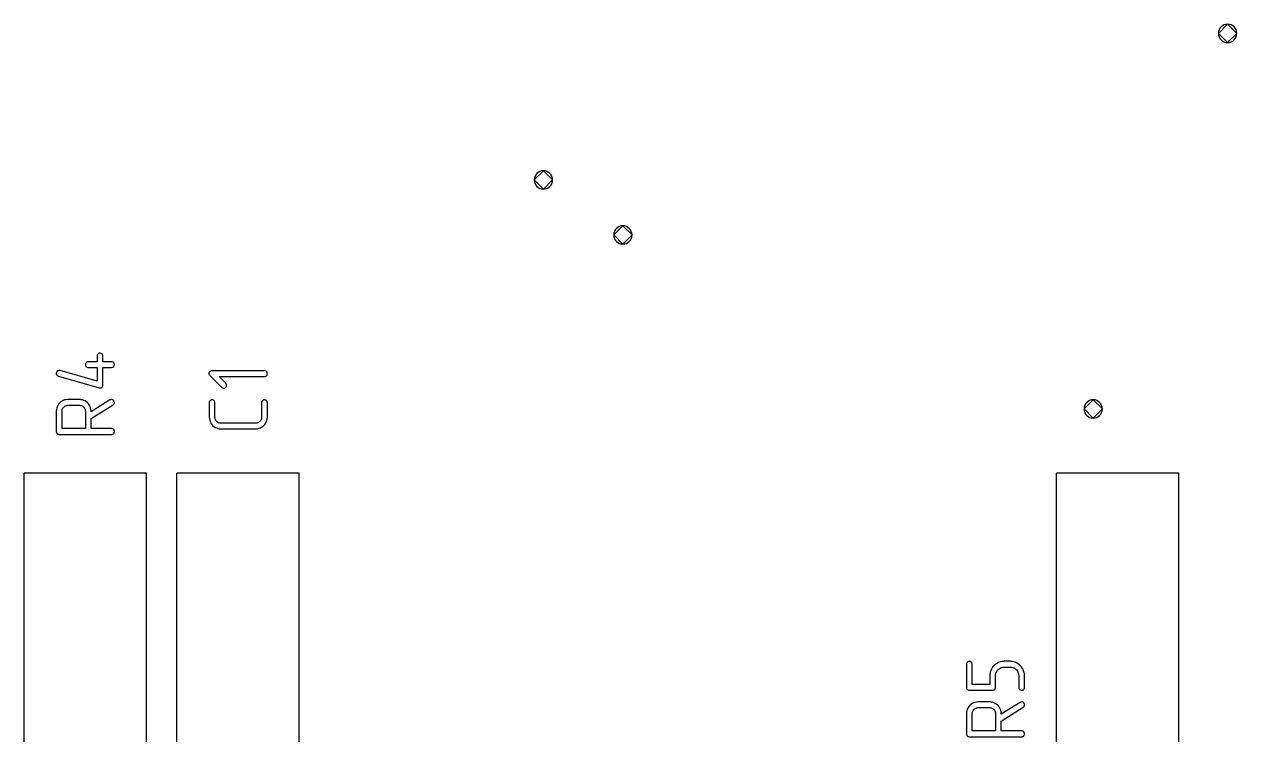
# Model space of a CAD drawing. Header units: inches. Extents: x 0 to 594, y -420 to 0.
# Drawn here: x 195.06 to 214.91, y -156.78 to -145.03 of the extents above; entities that cross this region are included whole.
import ezdxf

# ---------------------------------------------------------------- set-up
doc = ezdxf.new("R2010")
doc.units = ezdxf.units.IN
doc.header["$MEASUREMENT"] = 0

msp = doc.modelspace()

# ---------------------------------------------------------------- linework, layer by layer
at = {"color": 18, "true_color": 0x000000}
for p, q in [((214.762, -145.033), (214.612, -145.183)), ((214.912, -145.183), (214.762, -145.033)), ((214.612, -145.183), (214.762, -145.333)), ((214.762, -145.333), (214.912, -145.183)), ((203.562, -147.433), (203.412, -147.583)), ((203.712, -147.583), (203.562, -147.433)), ((203.412, -147.583), (203.562, -147.733)), ((203.562, -147.733), (203.712, -147.583)), ((204.862, -148.333), (204.712, -148.483)), ((205.012, -148.483), (204.862, -148.333)), ((204.712, -148.483), (204.862, -148.633)), ((204.862, -148.633), (205.012, -148.483)), ((196.256, -150.453), (196.255, -150.462)), ((196.255, -150.462), (196.255, -150.559)), ((196.262, -150.442), (196.256, -150.453)), ((196.265, -150.436), (196.262, -150.442)), ((196.27, -150.431), (196.265, -150.436)), ((196.273, -150.428), (196.27, -150.431)), ((196.28, -150.424), (196.273, -150.428)), ((196.29, -150.419), (196.28, -150.424)), ((196.303, -150.417), (196.29, -150.419)), ((196.306, -150.417), (196.303, -150.417)), ((196.313, -150.418), (196.306, -150.417)), ((196.323, -150.422), (196.313, -150.418)), ((196.334, -150.429), (196.323, -150.422)), ((196.337, -150.431), (196.334, -150.429)), ((196.341, -150.438), (196.337, -150.431)), ((196.346, -150.449), (196.341, -150.438)), ((196.348, -150.456), (196.346, -150.449)), ((196.349, -150.465), (196.348, -150.456)), ((196.066, -150.596), (196.065, -150.604)), ((196.065, -150.604), (196.065, -150.607)), ((196.065, -150.607), (196.066, -150.62)), ((196.07, -150.586), (196.066, -150.596)), ((196.066, -150.62), (196.07, -150.63)), ((196.077, -150.575), (196.07, -150.586)), ((196.07, -150.63), (196.076, -150.637)), ((196.076, -150.637), (196.077, -150.639)), ((196.079, -150.572), (196.077, -150.573)), ((196.077, -150.573), (196.077, -150.575)), ((196.077, -150.639), (196.09, -150.648)), ((196.086, -150.566), (196.079, -150.572)), ((196.097, -150.562), (196.086, -150.566)), ((196.09, -150.648), (196.101, -150.652)), ((196.104, -150.559), (196.097, -150.562)), ((196.101, -150.652), (196.11, -150.654)), ((196.112, -150.559), (196.104, -150.559)), ((196.11, -150.654), (196.111, -150.654)), ((196.111, -150.654), (196.112, -150.654)), ((196.255, -150.559), (196.112, -150.559)), ((196.112, -150.654), (196.255, -150.654)), ((196.255, -150.654), (196.255, -150.878)), ((196.349, -150.559), (196.349, -150.465)), ((196.492, -150.559), (196.349, -150.559)), ((196.349, -150.947), (196.349, -150.654)), ((196.349, -150.654), (196.492, -150.654)), ((196.493, -150.559), (196.492, -150.559)), ((196.492, -150.654), (196.507, -150.651)), ((196.496, -150.559), (196.493, -150.559)), ((196.504, -150.56), (196.496, -150.559)), ((196.516, -150.565), (196.504, -150.56)), ((196.507, -150.651), (196.518, -150.646)), ((196.527, -150.573), (196.516, -150.565)), ((196.518, -150.646), (196.524, -150.642)), ((196.524, -150.642), (196.527, -150.639)), ((196.528, -150.576), (196.527, -150.573)), ((196.527, -150.639), (196.534, -150.628)), ((196.533, -150.582), (196.528, -150.576)), ((196.537, -150.593), (196.533, -150.582)), ((196.534, -150.628), (196.537, -150.618)), ((196.538, -150.607), (196.537, -150.593)), ((196.537, -150.618), (196.538, -150.61)), ((196.538, -150.61), (196.538, -150.607)), ((195.588, -150.739), (195.587, -150.748)), ((195.587, -150.748), (195.587, -150.759)), ((195.587, -150.748), (195.587, -150.748)), ((195.587, -150.759), (195.588, -150.765)), ((195.592, -150.728), (195.588, -150.739)), ((195.588, -150.765), (195.589, -150.769)), ((195.589, -150.769), (195.591, -150.771)), ((195.591, -150.771), (195.597, -150.779)), ((195.601, -150.717), (195.592, -150.728)), ((195.597, -150.779), (195.605, -150.787)), ((195.604, -150.714), (195.601, -150.717)), ((195.609, -150.71), (195.604, -150.714)), ((195.605, -150.787), (195.613, -150.792)), ((195.62, -150.706), (195.609, -150.71)), ((195.613, -150.792), (195.619, -150.794)), ((195.619, -150.794), (195.622, -150.796)), ((195.635, -150.703), (195.62, -150.706)), ((195.622, -150.796), (196.289, -150.986)), ((195.649, -150.704), (195.635, -150.703)), ((196.255, -150.878), (195.649, -150.704)), ((198.085, -150.739), (198.083, -150.745)), ((198.083, -150.745), (198.083, -150.746)), ((198.083, -150.745), (198.083, -150.745)), ((198.083, -150.746), (198.085, -150.755)), ((198.089, -150.731), (198.085, -150.739)), ((198.085, -150.755), (198.086, -150.762)), ((198.086, -150.762), (198.087, -150.768)), ((198.087, -150.768), (198.089, -150.769)), ((198.097, -150.72), (198.089, -150.731)), ((198.089, -150.769), (198.093, -150.776)), ((198.093, -150.776), (198.099, -150.783)), ((198.1, -150.718), (198.097, -150.72)), ((198.099, -150.783), (198.103, -150.787)), ((198.109, -150.713), (198.1, -150.718)), ((198.103, -150.787), (198.104, -150.789)), ((198.104, -150.789), (198.296, -150.979)), ((198.121, -150.708), (198.109, -150.713)), ((198.138, -150.707), (198.121, -150.708)), ((198.995, -150.707), (198.138, -150.707)), ((198.362, -150.911), (198.252, -150.801)), ((198.252, -150.801), (198.995, -150.801)), ((198.997, -150.707), (198.995, -150.707)), ((198.995, -150.801), (199.011, -150.799)), ((198.999, -150.707), (198.997, -150.707)), ((199.008, -150.708), (198.999, -150.707)), ((199.019, -150.713), (199.008, -150.708)), ((199.011, -150.799), (199.022, -150.794)), ((199.03, -150.721), (199.019, -150.713)), ((199.022, -150.794), (199.028, -150.79)), ((199.028, -150.79), (199.03, -150.787)), ((199.032, -150.724), (199.03, -150.721)), ((199.03, -150.787), (199.037, -150.776)), ((199.036, -150.73), (199.032, -150.724)), ((199.04, -150.741), (199.036, -150.73)), ((199.037, -150.776), (199.04, -150.766)), ((199.042, -150.755), (199.04, -150.741)), ((199.04, -150.766), (199.042, -150.758)), ((199.042, -150.758), (199.042, -150.755)), ((196.289, -150.986), (196.3, -150.989)), ((196.3, -150.989), (196.311, -150.989)), ((196.311, -150.989), (196.324, -150.986)), ((196.324, -150.986), (196.334, -150.981)), ((196.334, -150.981), (196.339, -150.974)), ((196.339, -150.974), (196.345, -150.964)), ((196.345, -150.964), (196.348, -150.955)), ((196.348, -150.955), (196.349, -150.947)), ((198.296, -150.979), (198.307, -150.988)), ((198.307, -150.988), (198.319, -150.992)), ((198.319, -150.992), (198.326, -150.993)), ((198.326, -150.993), (198.327, -150.993)), ((198.327, -150.993), (198.328, -150.993)), ((198.328, -150.993), (198.335, -150.992)), ((198.335, -150.992), (198.341, -150.99)), ((198.341, -150.99), (198.352, -150.985)), ((198.352, -150.985), (198.359, -150.98)), ((198.359, -150.98), (198.361, -150.978)), ((198.361, -150.978), (198.362, -150.978)), ((198.365, -150.914), (198.362, -150.911)), ((198.362, -150.978), (198.371, -150.966)), ((198.369, -150.921), (198.365, -150.914)), ((198.374, -150.933), (198.369, -150.921)), ((198.371, -150.966), (198.375, -150.955)), ((198.376, -150.945), (198.374, -150.933)), ((198.375, -150.955), (198.376, -150.948)), ((198.376, -150.948), (198.376, -150.945)), ((195.625, -151.255), (195.611, -151.278)), ((195.643, -151.234), (195.625, -151.255)), ((195.646, -151.231), (195.643, -151.234)), ((195.653, -151.226), (195.646, -151.231)), ((195.666, -151.216), (195.653, -151.226)), ((195.681, -151.206), (195.666, -151.216)), ((195.701, -151.196), (195.681, -151.206)), ((195.723, -151.186), (195.701, -151.196)), ((195.749, -151.181), (195.723, -151.186)), ((195.777, -151.178), (195.749, -151.181)), ((195.967, -151.178), (195.777, -151.178)), ((195.969, -151.178), (195.967, -151.178)), ((195.97, -151.178), (195.969, -151.178)), ((195.974, -151.178), (195.97, -151.178)), ((195.98, -151.179), (195.974, -151.178)), ((195.995, -151.181), (195.98, -151.179)), ((196.014, -151.185), (195.995, -151.181)), ((196.035, -151.192), (196.014, -151.185)), ((196.057, -151.202), (196.035, -151.192)), ((196.08, -151.216), (196.057, -151.202)), ((196.103, -151.234), (196.08, -151.216)), ((196.105, -151.237), (196.103, -151.234)), ((196.111, -151.244), (196.105, -151.237)), ((196.12, -151.257), (196.111, -151.244)), ((196.129, -151.272), (196.12, -151.257)), ((196.465, -151.186), (196.158, -151.378)), ((196.476, -151.182), (196.465, -151.186)), ((196.492, -151.178), (196.476, -151.182)), ((196.493, -151.178), (196.492, -151.178)), ((196.495, -151.178), (196.493, -151.178)), ((196.503, -151.179), (196.495, -151.178)), ((196.514, -151.185), (196.503, -151.179)), ((196.52, -151.188), (196.514, -151.185)), ((196.526, -151.193), (196.52, -151.188)), ((196.527, -151.196), (196.526, -151.193)), ((196.526, -151.26), (196.531, -151.254)), ((196.531, -151.203), (196.527, -151.196)), ((196.537, -151.215), (196.531, -151.203)), ((196.531, -151.254), (196.534, -151.25)), ((196.534, -151.25), (196.535, -151.248)), ((196.535, -151.248), (196.537, -151.241)), ((196.538, -151.229), (196.537, -151.215)), ((196.537, -151.241), (196.538, -151.234)), ((196.538, -151.234), (196.538, -151.229)), ((198.092, -151.219), (198.09, -151.227)), ((198.09, -151.227), (198.09, -151.468)), ((198.09, -151.227), (198.09, -151.227)), ((198.097, -151.207), (198.092, -151.219)), ((198.1, -151.203), (198.097, -151.207)), ((198.106, -151.198), (198.1, -151.203)), ((198.109, -151.195), (198.106, -151.198)), ((198.116, -151.191), (198.109, -151.195)), ((198.125, -151.186), (198.116, -151.191)), ((198.138, -151.183), (198.125, -151.186)), ((198.141, -151.183), (198.138, -151.183)), ((198.148, -151.185), (198.141, -151.183)), ((198.158, -151.189), (198.148, -151.185)), ((198.169, -151.196), (198.158, -151.189)), ((198.172, -151.198), (198.169, -151.196)), ((198.176, -151.205), (198.172, -151.198)), ((198.182, -151.216), (198.176, -151.205)), ((198.183, -151.223), (198.182, -151.216)), ((198.185, -151.231), (198.183, -151.223)), ((198.185, -151.477), (198.185, -151.231)), ((198.949, -151.219), (198.947, -151.227)), ((198.947, -151.227), (198.947, -151.47)), ((198.954, -151.209), (198.949, -151.219)), ((198.957, -151.203), (198.954, -151.209)), ((198.963, -151.198), (198.957, -151.203)), ((198.966, -151.195), (198.963, -151.198)), ((198.973, -151.191), (198.966, -151.195)), ((198.983, -151.186), (198.973, -151.191)), ((198.995, -151.183), (198.983, -151.186)), ((198.998, -151.183), (198.995, -151.183)), ((199.005, -151.185), (198.998, -151.183)), ((199.015, -151.189), (199.005, -151.185)), ((199.026, -151.196), (199.015, -151.189)), ((199.029, -151.198), (199.026, -151.196)), ((199.033, -151.205), (199.029, -151.198)), ((199.039, -151.214), (199.033, -151.205)), ((199.04, -151.222), (199.039, -151.214)), ((199.042, -151.23), (199.04, -151.222)), ((199.042, -151.475), (199.042, -151.23)), ((212.562, -151.183), (212.412, -151.333)), ((212.712, -151.333), (212.562, -151.183)), ((195.588, -151.356), (195.587, -151.361)), ((195.587, -151.361), (195.587, -151.702)), ((195.587, -151.361), (195.587, -151.361)), ((195.589, -151.34), (195.588, -151.356)), ((195.594, -151.322), (195.589, -151.34)), ((195.601, -151.301), (195.594, -151.322)), ((195.611, -151.278), (195.601, -151.301)), ((195.681, -151.368), (195.683, -151.354)), ((195.681, -151.654), (195.681, -151.368)), ((195.683, -151.354), (195.685, -151.34)), ((195.683, -151.354), (195.683, -151.354)), ((195.685, -151.34), (195.69, -151.329)), ((195.69, -151.329), (195.695, -151.319)), ((195.695, -151.319), (195.701, -151.312)), ((195.701, -151.312), (195.705, -151.305)), ((195.705, -151.305), (195.708, -151.302)), ((195.708, -151.302), (195.709, -151.301)), ((195.709, -151.301), (195.721, -151.291)), ((195.721, -151.291), (195.732, -151.284)), ((195.732, -151.284), (195.743, -151.279)), ((195.743, -151.279), (195.753, -151.275)), ((195.753, -151.275), (195.763, -151.274)), ((195.763, -151.274), (195.77, -151.272)), ((195.77, -151.272), (195.776, -151.272)), ((195.776, -151.272), (195.777, -151.272)), ((195.777, -151.272), (195.969, -151.272)), ((195.969, -151.272), (195.984, -151.274)), ((195.984, -151.274), (195.997, -151.277)), ((195.997, -151.277), (196.01, -151.281)), ((196.01, -151.281), (196.019, -151.286)), ((196.019, -151.286), (196.026, -151.292)), ((196.026, -151.292), (196.034, -151.296)), ((196.034, -151.296), (196.036, -151.299)), ((196.036, -151.299), (196.038, -151.301)), ((196.038, -151.301), (196.046, -151.312)), ((196.046, -151.312), (196.052, -151.323)), ((196.052, -151.323), (196.057, -151.334)), ((196.057, -151.334), (196.06, -151.344)), ((196.06, -151.344), (196.062, -151.354)), ((196.062, -151.354), (196.063, -151.361)), ((196.063, -151.361), (196.063, -151.654)), ((196.141, -151.292), (196.129, -151.272)), ((196.149, -151.315), (196.141, -151.292)), ((196.155, -151.341), (196.149, -151.315)), ((196.158, -151.37), (196.155, -151.341)), ((196.158, -151.491), (196.517, -151.267)), ((196.158, -151.378), (196.158, -151.37)), ((196.517, -151.267), (196.526, -151.26)), ((212.412, -151.333), (212.562, -151.483)), ((212.562, -151.483), (212.712, -151.333)), ((196.158, -151.654), (196.158, -151.491)), ((198.09, -151.468), (198.093, -151.496)), ((198.093, -151.496), (198.099, -151.523)), ((198.099, -151.523), (198.109, -151.546)), ((198.109, -151.546), (198.118, -151.565)), ((198.118, -151.565), (198.128, -151.582)), ((198.128, -151.582), (198.138, -151.594)), ((198.138, -151.594), (198.144, -151.601)), ((198.144, -151.601), (198.147, -151.604)), ((198.147, -151.604), (198.168, -151.622)), ((198.168, -151.622), (198.19, -151.636)), ((198.186, -151.484), (198.185, -151.477)), ((198.187, -151.492), (198.186, -151.484)), ((198.192, -151.503), (198.187, -151.492)), ((198.19, -151.636), (198.213, -151.644)), ((198.196, -151.515), (198.192, -151.503)), ((198.203, -151.526), (198.196, -151.515)), ((198.213, -151.537), (198.203, -151.526)), ((198.216, -151.54), (198.213, -151.537)), ((198.213, -151.644), (198.234, -151.651)), ((198.221, -151.546), (198.216, -151.54)), ((198.231, -151.553), (198.221, -151.546)), ((198.244, -151.558), (198.231, -151.553)), ((198.234, -151.651), (198.252, -151.656)), ((198.245, -151.558), (198.244, -151.558)), ((198.247, -151.56), (198.245, -151.558)), ((198.255, -151.561), (198.247, -151.56)), ((198.266, -151.563), (198.255, -151.561)), ((198.28, -151.564), (198.266, -151.563)), ((198.853, -151.564), (198.28, -151.564)), ((198.854, -151.564), (198.853, -151.564)), ((198.86, -151.564), (198.854, -151.564)), ((198.867, -151.563), (198.86, -151.564)), ((198.875, -151.561), (198.867, -151.563)), ((198.887, -151.557), (198.875, -151.561)), ((198.88, -151.656), (198.906, -151.65)), ((198.898, -151.553), (198.887, -151.557)), ((198.909, -151.546), (198.898, -151.553)), ((198.906, -151.65), (198.929, -151.64)), ((198.92, -151.537), (198.909, -151.546)), ((198.922, -151.534), (198.92, -151.537)), ((198.928, -151.527), (198.922, -151.534)), ((198.935, -151.518), (198.928, -151.527)), ((198.929, -151.64), (198.949, -151.63)), ((198.942, -151.506), (198.935, -151.518)), ((198.943, -151.503), (198.942, -151.505)), ((198.942, -151.505), (198.942, -151.506)), ((198.944, -151.494), (198.943, -151.503)), ((198.946, -151.482), (198.944, -151.494)), ((198.947, -151.47), (198.946, -151.482)), ((198.949, -151.63), (198.966, -151.62)), ((198.966, -151.62), (198.977, -151.611)), ((198.977, -151.611), (198.984, -151.605)), ((198.984, -151.605), (198.987, -151.602)), ((198.987, -151.602), (199.005, -151.58)), ((199.005, -151.58), (199.019, -151.557)), ((199.019, -151.557), (199.028, -151.534)), ((199.028, -151.534), (199.035, -151.513)), ((199.035, -151.513), (199.039, -151.495)), ((199.039, -151.495), (199.04, -151.481)), ((199.04, -151.481), (199.042, -151.475)), ((195.587, -151.702), (195.588, -151.718)), ((195.588, -151.718), (195.594, -151.729)), ((195.594, -151.729), (195.602, -151.738)), ((195.602, -151.738), (195.611, -151.743)), ((195.611, -151.743), (195.619, -151.746)), ((195.619, -151.746), (195.628, -151.747)), ((195.628, -151.747), (195.633, -151.749)), ((195.633, -151.749), (195.635, -151.749)), ((195.635, -151.749), (196.492, -151.749)), ((196.063, -151.654), (195.681, -151.654)), ((196.492, -151.654), (196.158, -151.654)), ((196.493, -151.654), (196.492, -151.654)), ((196.492, -151.749), (196.507, -151.746)), ((196.496, -151.654), (196.493, -151.654)), ((196.504, -151.656), (196.496, -151.654)), ((196.516, -151.66), (196.504, -151.656)), ((196.507, -151.746), (196.518, -151.742)), ((196.527, -151.668), (196.516, -151.66)), ((196.518, -151.742), (196.524, -151.738)), ((196.524, -151.738), (196.527, -151.735)), ((196.528, -151.671), (196.527, -151.668)), ((196.527, -151.735), (196.534, -151.723)), ((196.533, -151.677), (196.528, -151.671)), ((196.537, -151.688), (196.533, -151.677)), ((196.534, -151.723), (196.537, -151.714)), ((196.538, -151.702), (196.537, -151.688)), ((196.537, -151.714), (196.538, -151.705)), ((196.538, -151.705), (196.538, -151.702)), ((198.252, -151.656), (198.268, -151.657)), ((198.268, -151.657), (198.273, -151.659)), ((198.273, -151.659), (198.276, -151.659)), ((198.276, -151.659), (198.279, -151.659)), ((198.279, -151.659), (198.28, -151.659)), ((198.28, -151.659), (198.851, -151.659)), ((198.851, -151.659), (198.88, -151.656)), ((197.062, -152.383), (195.062, -152.383)), ((195.062, -156.783), (195.062, -152.383)), ((197.062, -156.783), (197.062, -152.383)), ((197.562, -156.783), (197.562, -152.383)), ((199.562, -152.383), (197.562, -152.383)), ((199.562, -156.783), (199.562, -152.383)), ((213.962, -152.383), (211.962, -152.383)), ((211.962, -156.783), (211.962, -152.383)), ((213.962, -156.783), (213.962, -152.383)), ((210.488, -155.501), (210.487, -155.51)), ((210.487, -155.51), (210.487, -155.893)), ((210.487, -155.51), (210.487, -155.51)), ((210.494, -155.49), (210.488, -155.501)), ((210.497, -155.484), (210.494, -155.49)), ((210.502, -155.479), (210.497, -155.484)), ((210.505, -155.476), (210.502, -155.479)), ((210.512, -155.472), (210.505, -155.476)), ((210.522, -155.467), (210.512, -155.472)), ((210.535, -155.465), (210.522, -155.467)), ((210.537, -155.465), (210.535, -155.465)), ((210.544, -155.466), (210.537, -155.465)), ((210.554, -155.47), (210.544, -155.466)), ((210.566, -155.477), (210.554, -155.47)), ((210.568, -155.479), (210.566, -155.477)), ((210.573, -155.486), (210.568, -155.479)), ((210.578, -155.497), (210.573, -155.486)), ((210.58, -155.504), (210.578, -155.497)), ((210.581, -155.513), (210.58, -155.504)), ((210.581, -155.845), (210.581, -155.513)), ((210.886, -155.62), (210.877, -155.645)), ((210.898, -155.591), (210.886, -155.62)), ((210.907, -155.577), (210.898, -155.591)), ((210.915, -155.562), (210.907, -155.577)), ((210.926, -155.549), (210.915, -155.562)), ((210.939, -155.535), (210.926, -155.549)), ((210.941, -155.534), (210.939, -155.535)), ((210.942, -155.532), (210.941, -155.534)), ((210.946, -155.528), (210.942, -155.532)), ((210.952, -155.524), (210.946, -155.528)), ((210.966, -155.513), (210.952, -155.524)), ((210.986, -155.5), (210.966, -155.513)), ((210.984, -155.63), (210.991, -155.617)), ((211.011, -155.487), (210.986, -155.5)), ((210.991, -155.617), (210.998, -155.608)), ((210.998, -155.608), (211.004, -155.603)), ((211.004, -155.603), (211.005, -155.601)), ((211.005, -155.601), (211.022, -155.587)), ((211.039, -155.476), (211.011, -155.487)), ((211.022, -155.587), (211.039, -155.577)), ((211.072, -155.467), (211.039, -155.476)), ((211.039, -155.577), (211.056, -155.569)), ((211.056, -155.569), (211.072, -155.565)), ((211.089, -155.466), (211.072, -155.467)), ((211.072, -155.565), (211.086, -155.562)), ((211.086, -155.562), (211.097, -155.559)), ((211.107, -155.465), (211.089, -155.466)), ((211.097, -155.559), (211.104, -155.559)), ((211.104, -155.559), (211.107, -155.559)), ((211.201, -155.465), (211.107, -155.465)), ((211.107, -155.559), (211.201, -155.559)), ((211.203, -155.465), (211.201, -155.465)), ((211.201, -155.559), (211.224, -155.56)), ((211.206, -155.465), (211.203, -155.465)), ((211.211, -155.465), (211.206, -155.465)), ((211.218, -155.466), (211.211, -155.465)), ((211.225, -155.466), (211.218, -155.466)), ((211.224, -155.56), (211.244, -155.566)), ((211.235, -155.469), (211.225, -155.466)), ((211.259, -155.473), (211.235, -155.469)), ((211.244, -155.566), (211.261, -155.572)), ((211.285, -155.482), (211.259, -155.473)), ((211.261, -155.572), (211.276, -155.58)), ((211.276, -155.58), (211.287, -155.587)), ((211.313, -155.494), (211.285, -155.482)), ((211.287, -155.587), (211.297, -155.594)), ((211.297, -155.594), (211.303, -155.6)), ((211.303, -155.6), (211.304, -155.601)), ((211.304, -155.601), (211.317, -155.618)), ((211.327, -155.503), (211.313, -155.494)), ((211.317, -155.618), (211.327, -155.635)), ((211.341, -155.511), (211.327, -155.503)), ((211.355, -155.522), (211.341, -155.511)), ((211.369, -155.535), (211.355, -155.522)), ((211.371, -155.536), (211.369, -155.535)), ((211.372, -155.538), (211.371, -155.536)), ((211.375, -155.542), (211.372, -155.538)), ((211.38, -155.548), (211.375, -155.542)), ((211.39, -155.562), (211.38, -155.548)), ((211.403, -155.583), (211.39, -155.562)), ((211.416, -155.607), (211.403, -155.583)), ((211.427, -155.635), (211.416, -155.607)), ((210.87, -155.686), (210.869, -155.693)), ((210.869, -155.693), (210.869, -155.845)), ((210.873, -155.668), (210.87, -155.677)), ((210.87, -155.677), (210.87, -155.686)), ((210.877, -155.645), (210.873, -155.668)), ((210.963, -155.703), (210.965, -155.682)), ((210.963, -155.895), (210.963, -155.703)), ((210.965, -155.682), (210.97, -155.662)), ((210.97, -155.662), (210.976, -155.644)), ((210.976, -155.644), (210.984, -155.63)), ((211.327, -155.635), (211.334, -155.652)), ((211.334, -155.652), (211.338, -155.668)), ((211.338, -155.668), (211.341, -155.682)), ((211.341, -155.682), (211.344, -155.693)), ((211.344, -155.693), (211.344, -155.902)), ((211.435, -155.668), (211.427, -155.635)), ((211.437, -155.685), (211.435, -155.668)), ((211.438, -155.703), (211.437, -155.685)), ((211.438, -155.896), (211.438, -155.703)), ((210.487, -155.893), (210.488, -155.909)), ((210.488, -155.909), (210.494, -155.92)), ((210.494, -155.92), (210.502, -155.928)), ((210.502, -155.928), (210.511, -155.934)), ((210.511, -155.934), (210.519, -155.937)), ((210.519, -155.937), (210.528, -155.938)), ((210.528, -155.938), (210.533, -155.94)), ((210.533, -155.94), (210.535, -155.94)), ((210.535, -155.94), (210.917, -155.94)), ((210.869, -155.845), (210.581, -155.845)), ((210.917, -155.94), (210.932, -155.938)), ((210.932, -155.938), (210.943, -155.933)), ((210.943, -155.933), (210.952, -155.926)), ((210.952, -155.926), (210.957, -155.916)), ((210.957, -155.916), (210.96, -155.907)), ((210.96, -155.907), (210.962, -155.9)), ((210.962, -155.9), (210.963, -155.895)), ((211.344, -155.902), (211.347, -155.909)), ((211.347, -155.909), (211.351, -155.919)), ((211.351, -155.919), (211.356, -155.926)), ((211.356, -155.926), (211.358, -155.928)), ((211.358, -155.928), (211.359, -155.928)), ((211.359, -155.928), (211.371, -155.935)), ((211.371, -155.935), (211.382, -155.938)), ((211.382, -155.938), (211.389, -155.94)), ((211.389, -155.94), (211.39, -155.94)), ((211.39, -155.94), (211.392, -155.94)), ((211.392, -155.94), (211.406, -155.938)), ((211.406, -155.938), (211.416, -155.934)), ((211.416, -155.934), (211.423, -155.93)), ((211.423, -155.93), (211.426, -155.928)), ((211.426, -155.928), (211.433, -155.917)), ((211.433, -155.917), (211.437, -155.906)), ((211.437, -155.906), (211.438, -155.896)), ((210.525, -156.208), (210.511, -156.23)), ((210.543, -156.186), (210.525, -156.208)), ((210.546, -156.184), (210.543, -156.186)), ((210.553, -156.178), (210.546, -156.184)), ((210.566, -156.168), (210.553, -156.178)), ((210.581, -156.158), (210.566, -156.168)), ((210.601, -156.148), (210.581, -156.158)), ((210.623, -156.138), (210.601, -156.148)), ((210.649, -156.133), (210.623, -156.138)), ((210.677, -156.13), (210.649, -156.133)), ((210.867, -156.13), (210.677, -156.13)), ((210.869, -156.13), (210.867, -156.13)), ((210.87, -156.13), (210.869, -156.13)), ((210.874, -156.13), (210.87, -156.13)), ((210.88, -156.131), (210.874, -156.13)), ((210.895, -156.133), (210.88, -156.131)), ((210.914, -156.137), (210.895, -156.133)), ((210.935, -156.144), (210.914, -156.137)), ((210.957, -156.154), (210.935, -156.144)), ((210.98, -156.168), (210.957, -156.154)), ((211.003, -156.186), (210.98, -156.168)), ((211.005, -156.189), (211.003, -156.186)), ((211.011, -156.196), (211.005, -156.189)), ((211.02, -156.209), (211.011, -156.196)), ((211.029, -156.224), (211.02, -156.209)), ((211.365, -156.138), (211.058, -156.33)), ((211.058, -156.443), (211.417, -156.219)), ((211.376, -156.134), (211.365, -156.138)), ((211.392, -156.13), (211.376, -156.134)), ((211.393, -156.13), (211.392, -156.13)), ((211.394, -156.13), (211.393, -156.13)), ((211.403, -156.131), (211.394, -156.13)), ((211.414, -156.137), (211.403, -156.131)), ((211.42, -156.14), (211.414, -156.137)), ((211.417, -156.219), (211.426, -156.212)), ((211.426, -156.145), (211.42, -156.14)), ((211.427, -156.148), (211.426, -156.145)), ((211.426, -156.212), (211.431, -156.206)), ((211.431, -156.155), (211.427, -156.148)), ((211.437, -156.167), (211.431, -156.155)), ((211.431, -156.206), (211.434, -156.202)), ((211.434, -156.202), (211.435, -156.2)), ((211.435, -156.2), (211.437, -156.193)), ((211.438, -156.181), (211.437, -156.167)), ((211.437, -156.193), (211.438, -156.186)), ((211.438, -156.186), (211.438, -156.181)), ((210.488, -156.308), (210.487, -156.313)), ((210.487, -156.313), (210.487, -156.654)), ((210.487, -156.313), (210.487, -156.313)), ((210.489, -156.292), (210.488, -156.308)), ((210.494, -156.274), (210.489, -156.292)), ((210.501, -156.253), (210.494, -156.274)), ((210.511, -156.23), (210.501, -156.253)), ((210.581, -156.32), (210.583, -156.306)), ((210.581, -156.606), (210.581, -156.32)), ((210.583, -156.306), (210.585, -156.292)), ((210.583, -156.306), (210.583, -156.306)), ((210.585, -156.292), (210.59, -156.281)), ((210.59, -156.281), (210.595, -156.271)), ((210.595, -156.271), (210.601, -156.264)), ((210.601, -156.264), (210.605, -156.257)), ((210.605, -156.257), (210.608, -156.254)), ((210.608, -156.254), (210.609, -156.253)), ((210.609, -156.253), (210.621, -156.243)), ((210.621, -156.243), (210.632, -156.236)), ((210.632, -156.236), (210.643, -156.231)), ((210.643, -156.231), (210.653, -156.227)), ((210.653, -156.227), (210.663, -156.226)), ((210.663, -156.226), (210.67, -156.224)), ((210.67, -156.224), (210.676, -156.224)), ((210.676, -156.224), (210.677, -156.224)), ((210.677, -156.224), (210.869, -156.224)), ((210.869, -156.224), (210.884, -156.226)), ((210.884, -156.226), (210.897, -156.229)), ((210.897, -156.229), (210.91, -156.233)), ((210.91, -156.233), (210.919, -156.239)), ((210.919, -156.239), (210.926, -156.244)), ((210.926, -156.244), (210.934, -156.248)), ((210.934, -156.248), (210.936, -156.251)), ((210.936, -156.251), (210.938, -156.253)), ((210.938, -156.253), (210.946, -156.264)), ((210.946, -156.264), (210.952, -156.275)), ((210.952, -156.275), (210.957, -156.286)), ((210.957, -156.286), (210.96, -156.296)), ((210.96, -156.296), (210.962, -156.306)), ((210.962, -156.306), (210.963, -156.313)), ((210.963, -156.313), (210.963, -156.606)), ((211.041, -156.244), (211.029, -156.224)), ((211.049, -156.267), (211.041, -156.244)), ((211.055, -156.294), (211.049, -156.267)), ((211.058, -156.322), (211.055, -156.294)), ((211.058, -156.33), (211.058, -156.322)), ((210.963, -156.606), (210.581, -156.606)), ((211.058, -156.606), (211.058, -156.443)), ((211.392, -156.606), (211.058, -156.606)), ((211.393, -156.606), (211.392, -156.606)), ((211.396, -156.606), (211.393, -156.606)), ((211.404, -156.608), (211.396, -156.606)), ((211.416, -156.612), (211.404, -156.608)), ((211.427, -156.621), (211.416, -156.612)), ((210.487, -156.654), (210.488, -156.67)), ((210.488, -156.67), (210.494, -156.681)), ((210.494, -156.681), (210.502, -156.69)), ((210.502, -156.69), (210.511, -156.695)), ((210.511, -156.695), (210.519, -156.698)), ((210.519, -156.698), (210.528, -156.7)), ((210.528, -156.7), (210.533, -156.701)), ((210.533, -156.701), (210.535, -156.701)), ((210.535, -156.701), (211.392, -156.701)), ((211.392, -156.701), (211.407, -156.698)), ((211.407, -156.698), (211.418, -156.694)), ((211.418, -156.694), (211.424, -156.69)), ((211.424, -156.69), (211.427, -156.687)), ((211.428, -156.623), (211.427, -156.621)), ((211.427, -156.687), (211.434, -156.676)), ((211.433, -156.629), (211.428, -156.623)), ((211.437, -156.64), (211.433, -156.629)), ((211.434, -156.676), (211.437, -156.666)), ((211.438, -156.654), (211.437, -156.64)), ((211.437, -156.666), (211.438, -156.657)), ((211.438, -156.657), (211.438, -156.654))]:
    msp.add_line(p, q, dxfattribs=at)
for centre, start, end in [((214.762, -145.183), 90, 180), ((214.762, -145.183), 0, 90), ((214.762, -145.183), 180, 270), ((214.762, -145.183), 270, 0), ((203.562, -147.583), 90, 180), ((203.562, -147.583), 0, 90), ((203.562, -147.583), 180, 270), ((203.562, -147.583), 270, 0), ((204.862, -148.483), 90, 180), ((204.862, -148.483), 0, 90), ((204.862, -148.483), 180, 270), ((204.862, -148.483), 270, 0), ((212.562, -151.333), 90, 180), ((212.562, -151.333), 0, 90), ((212.562, -151.333), 180, 270), ((212.562, -151.333), 270, 0)]:
    msp.add_arc(centre, 0.15, start, end, dxfattribs=at)

doc.saveas('drawing.dxf')
